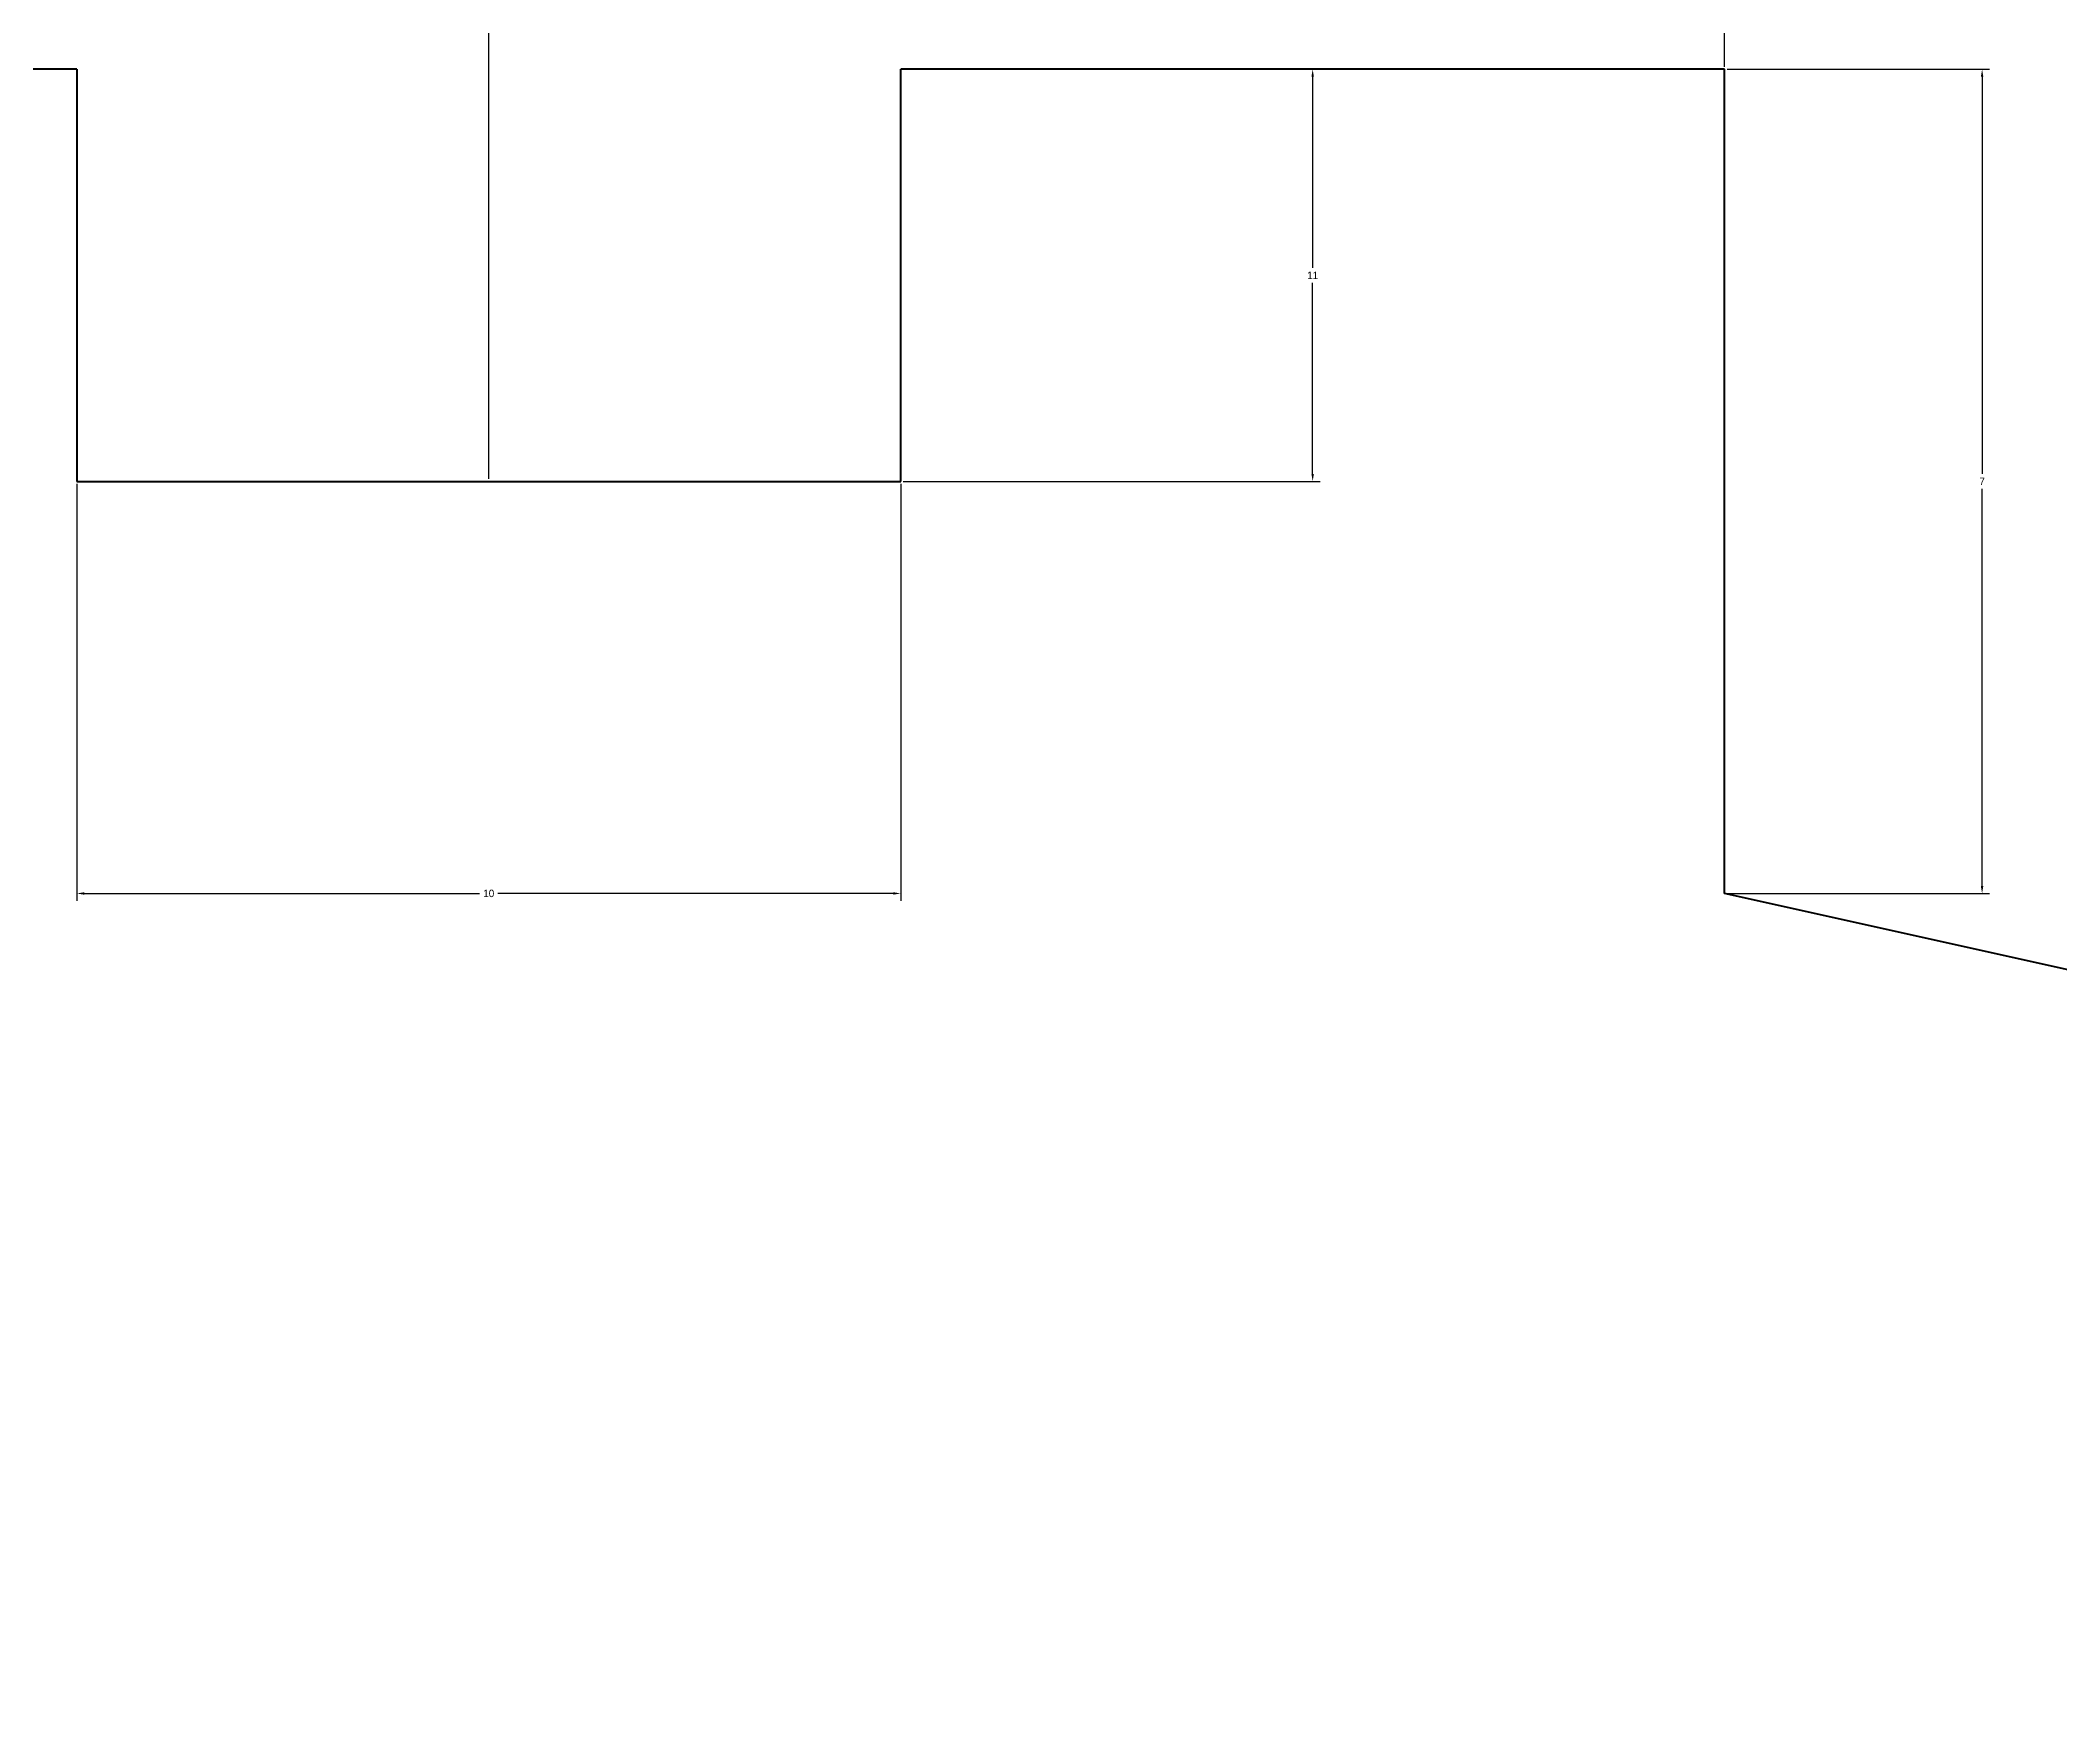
# Model space of a CAD drawing. Header units: millimetres. Extents: x 80 to 250, y -10 to 100.
# Drawn here: x 119.12 to 168.13, y 30 to 70.7 of the extents above; entities that cross this region are included whole.
import ezdxf

# ---------------------------------------------------------------- set-up
doc = ezdxf.new("R2010")
doc.units = ezdxf.units.MM
doc.layers.get('0').update_dxf_attribs({"color": 178, "lineweight": 25, "true_color": 0x000000})
doc.layers.get('Defpoints').update_dxf_attribs({"true_color": 0xffffff})
doc.dimstyles.new('QCADDimStyle', dxfattribs={"dimtxt": 5, "dimasz": 5, "dimexe": 2.5, "dimexo": 1.25, "dimgap": 1.25, "dimtad": 1, "dimtoh": 1, "dimdec": 4, "dimzin": 0, "dimdsep": 46, "dimtxsty": 'Standard', "dimcen": 0.09, "dimadec": 0, "dimazin": 0, "dimtfac": 1, "dimtdec": 4, "dimtofl": 0, "dimtmove": 0, "dimatfit": 3, "dimfxl": 1, "dimtolj": 1, "dimtzin": 0, "dimarcsym": 0})

# ---------------------------------------------------------------- blocks, each defined once
blk = doc.blocks.new('*D3')
at = {"color": 0, "lineweight": -2}
for p, q in [((100, 70.062), (100, 100.18)), ((100.18, 100), (129.854, 100)), ((159.82, 100), (130.146, 100)), ((160, 70.062), (160, 100.18))]:
    blk.add_line(p, q, dxfattribs=at)
at = {"color": 0}
for points in [[(100.18, 100.03), (100.18, 99.97), (100, 100)], [(159.82, 99.97), (159.82, 100.03), (160, 100)]]:
    blk.add_solid(points, dxfattribs=at)
at = {"layer": 'Defpoints', "color": 0}
for p in [(160, 100), (100, 70), (160, 70)]:
    blk.add_point(p, dxfattribs=at)
at = {"color": 0, "insert": (130, 100), "char_height": 0.18, "attachment_point": 5}
blk.add_mtext('\\A1;6', dxfattribs=at)
blk = doc.blocks.new('*D4')
at = {"color": 0, "lineweight": -2}
for p, q in [((160.0625, 70), (166.43, 70)), ((166.25, 69.82), (166.25, 60.18)), ((166.25, 50.18), (166.25, 59.82)), ((160.0625, 50), (166.43, 50))]:
    blk.add_line(p, q, dxfattribs=at)
at = {"color": 0}
for points in [[(166.28, 69.82), (166.22, 69.82), (166.25, 70)], [(166.22, 50.18), (166.28, 50.18), (166.25, 50)]]:
    blk.add_solid(points, dxfattribs=at)
at = {"layer": 'Defpoints', "color": 0}
for p in [(160, 70), (160, 50), (166.25, 50)]:
    blk.add_point(p, dxfattribs=at)
at = {"color": 0, "insert": (166.25, 60), "char_height": 0.18, "attachment_point": 5}
blk.add_mtext('\\A1;7', dxfattribs=at)
blk = doc.blocks.new('*D5')
at = {"color": 0, "lineweight": -2}
for p, q in [((100, 70.062), (100, 90.18)), ((100.18, 90), (114.854, 90)), ((129.82, 90), (115.146, 90)), ((130, 60.062), (130, 90.18))]:
    blk.add_line(p, q, dxfattribs=at)
at = {"color": 0}
for points in [[(100.18, 90.03), (100.18, 89.97), (100, 90)], [(129.82, 89.97), (129.82, 90.03), (130, 90)]]:
    blk.add_solid(points, dxfattribs=at)
at = {"layer": 'Defpoints', "color": 0}
for p in [(130, 90), (100, 70), (130, 60)]:
    blk.add_point(p, dxfattribs=at)
at = {"color": 0, "insert": (115, 90), "char_height": 0.18, "attachment_point": 5}
blk.add_mtext('\\A1;9', dxfattribs=at)
blk = doc.blocks.new('*D6')
at = {"color": 0, "lineweight": -2}
blk.add_line((172.562, 50), (230.891, 50), dxfattribs=at)
for start, end in [(353.8823, 359.85415), (347.61704, 353.58885)]:
    blk.add_arc((160, 50), 70.711, start, end, dxfattribs=at)
at = {"color": 0}
for points in [[(230.74, 49.82), (230.68, 49.82), (230.711, 50)], [(229.036, 34.843), (229.095, 34.83), (229.027, 34.661)]]:
    blk.add_solid(points, dxfattribs=at)
at = {"layer": 'Defpoints', "color": 0}
for p in [(160, 50), (161.25, 50), (172.5, 50), (229.961, 39.728), (250, 30)]:
    blk.add_point(p, dxfattribs=at)
at = {"color": 0, "insert": (230.288, 42.284), "char_height": 0.18, "attachment_point": 5}
blk.add_mtext('8', dxfattribs=at)
blk = doc.blocks.new('*D7')
at = {"color": 0, "lineweight": -2}
for p, q in [((140.0625, 70), (150.18, 70)), ((150, 69.82), (150, 65.18)), ((150, 60.18), (150, 64.82)), ((140.0625, 60), (150.18, 60))]:
    blk.add_line(p, q, dxfattribs=at)
at = {"color": 0}
for points in [[(150.03, 69.82), (149.97, 69.82), (150, 70)], [(149.97, 60.18), (150.03, 60.18), (150, 60)]]:
    blk.add_solid(points, dxfattribs=at)
at = {"layer": 'Defpoints', "color": 0}
for p in [(140, 70), (140, 60), (150, 60)]:
    blk.add_point(p, dxfattribs=at)
at = {"color": 0, "insert": (150, 65), "char_height": 0.18, "attachment_point": 5}
blk.add_mtext('\\A1;11', dxfattribs=at)
blk = doc.blocks.new('*D10')
at = {"color": 0, "lineweight": -2}
for p, q in [((120, 59.938), (120, 49.82)), ((140, 59.938), (140, 49.82)), ((120.18, 50), (129.777, 50)), ((139.82, 50), (130.223, 50))]:
    blk.add_line(p, q, dxfattribs=at)
at = {"color": 0}
for points in [[(120.18, 50.03), (120.18, 49.97), (120, 50)], [(139.82, 49.97), (139.82, 50.03), (140, 50)]]:
    blk.add_solid(points, dxfattribs=at)
at = {"layer": 'Defpoints', "color": 0}
for p in [(120, 60), (140, 60), (140, 50)]:
    blk.add_point(p, dxfattribs=at)
at = {"color": 0, "insert": (130, 50), "char_height": 0.18, "attachment_point": 5}
blk.add_mtext('\\A1;10', dxfattribs=at)

msp = doc.modelspace()

# ---------------------------------------------------------------- linework, layer by layer
at = {"color": 1, "lineweight": 50, "true_color": 0xff0000}
for p, q in [((120, 70), (110, 70)), ((120, 70), (120, 60)), ((140, 60), (140, 70)), ((160, 70), (140, 70)), ((160, 50), (160, 70)), ((120, 60), (140, 60)), ((250, 30), (160, 50))]:
    msp.add_line(p, q, dxfattribs=at)

# ---------------------------------------------------------------- dimensions: what is measured, and where the dimension line sits
for base, p1, p2, text, picture, middle in [((160, 100), (100, 70), (160, 70), '6', '*D3', (130, 100)), ((130, 90), (100, 70), (130, 60), '9', '*D5', (115, 90)), ((140, 50), (120, 60), (140, 60), '10', '*D10', (130, 50))]:
    dim = msp.add_linear_dim(base=base, p1=p1, p2=p2, text=text, dimstyle='QCADDimStyle', override={"dimtxt": 0.18, "dimasz": 0.18, "dimexe": 0.18, "dimexo": 0.0625, "dimgap": 0.09, "dimtad": 0, "dimtih": 1})
    dim.commit()
    dim.dimension.update_dxf_attribs({"geometry": picture, "text_midpoint": middle})
dim = msp.add_linear_dim(base=(150, 60), p1=(140, 70), p2=(140, 60), angle=90, text='11', dimstyle='QCADDimStyle', override={"dimtxt": 0.18, "dimasz": 0.18, "dimexe": 0.18, "dimexo": 0.0625, "dimgap": 0.09, "dimtad": 0, "dimtih": 1})
dim.commit()
dim.dimension.update_dxf_attribs({"geometry": '*D7', "text_midpoint": (150, 65)})
dim = msp.add_linear_dim(base=(166.25, 50), p1=(160, 70), p2=(160, 50), angle=90, text='7', dimstyle='QCADDimStyle', override={"dimtxt": 0.18, "dimasz": 0.18, "dimexe": 0.18, "dimexo": 0.0625, "dimgap": 0.09, "dimtad": 0, "dimtih": 1})
dim.commit()
dim.dimension.update_dxf_attribs({"geometry": '*D4', "text_midpoint": (166.25, 60), "dimtype": 160})
dim = msp.add_angular_dim_2l(base=(229.96065, 39.72832), line1=((160, 50), (250, 30)), line2=((161.25, 50), (172.5, 50)), text='8', dimstyle='QCADDimStyle', override={"dimtxt": 0.18, "dimasz": 0.18, "dimexe": 0.18, "dimexo": 0.0625, "dimgap": 0.09, "dimtad": 0, "dimtih": 1})
dim.commit()
dim.dimension.update_dxf_attribs({"geometry": '*D6', "text_midpoint": (230.28846, 42.28428)})

doc.saveas('drawing.dxf')
